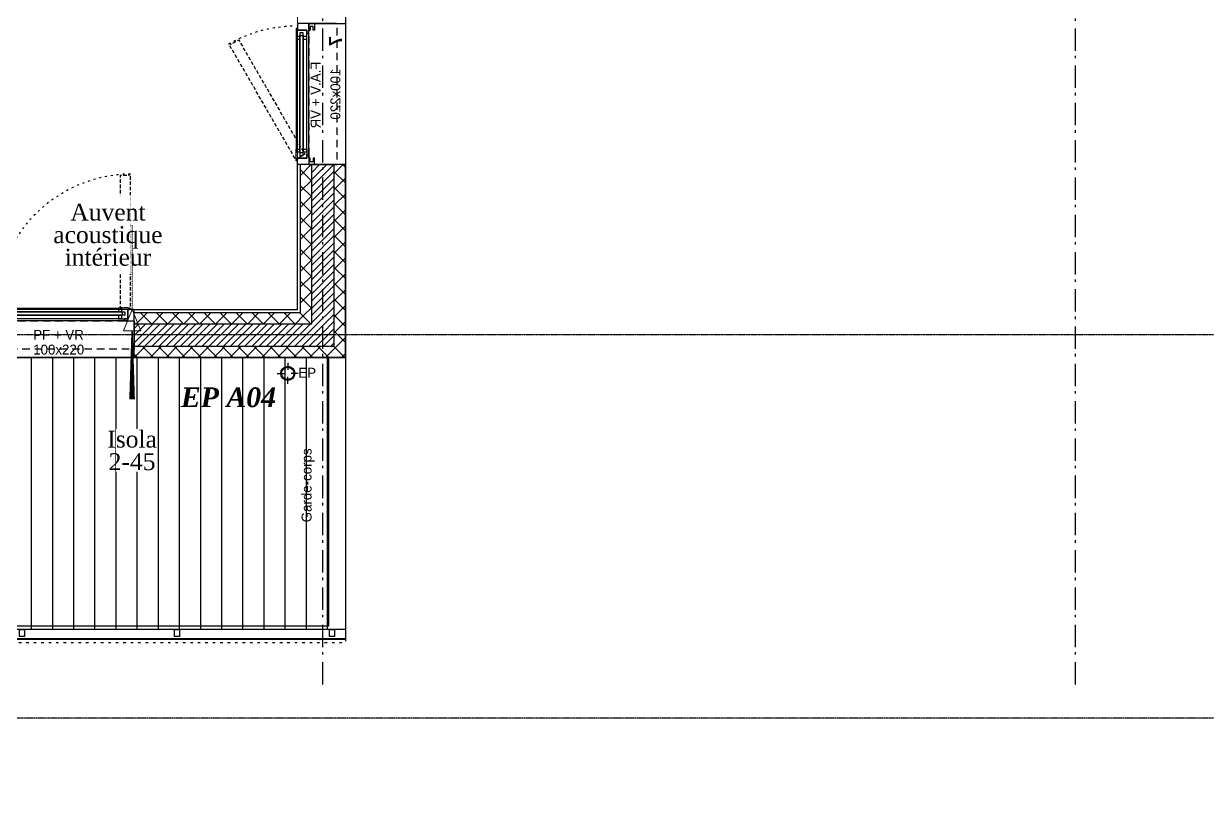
# Model space of a CAD drawing. Extents: x -2932 to 12371, y 2178 to 6224.
# Drawn here: x 7410 to 8250, y 3200 to 3754 of the extents above; entities that cross this region are included whole.
import ezdxf
from ezdxf import colors
from ezdxf.entities.mleader import LeaderData, LeaderLine
from ezdxf.math import Vec2, Vec3

# ---------------------------------------------------------------- set-up
doc = ezdxf.new("R2010")
doc.units = 0
for name, pattern in [('ACAD_ISO03W100', [0.295276, 0.11811, -0.177165]), ('Style de ligne -1', [0.41664, 0.20828, -0.20836]), ('Style de ligne -14', [0.147638, 0.098425, -0.049213]), ('Style de ligne -17', [0.347222, 0.20828, -0.138942]), ('Style de ligne -18', [0.164042, 0.054681, -0.109361]), ('Style de ligne -5', [0.20828, 0.069425, -0.138855]), ('Style de ligne -6', [1.04164, 0.625, -0.20828, 0.06943, -0.13893])]:
    doc.linetypes.add(name, pattern=pattern)
doc.layers.add('_GAZELEC-RESERVATION', color=1, linetype='Continuous', lineweight=18)
doc.layers.add('w_.prlm-EAU-EPEXT', color=252, linetype='Continuous', lineweight=18)
for name, color, linetype in [('B aménagement intérieur', 252, 'Continuous'), ('B GÈnÈral_Hatch', 252, 'Continuous'), ('B Général', 252, 'Continuous'), ('C ANNOTATIONS-axes horizontaux', 252, 'Style de ligne -1'), ('C ANNOTATIONS-prestations', 252, 'Continuous'), ('D SURFACES-shab', 252, 'Continuous'), ('Général', 252, 'Continuous'), ('prlm-EAU-EPEXT', 145, 'Continuous'), ('prlm-VMC', 93, 'Continuous')]:
    doc.layers.add(name, color=color, linetype=linetype)
doc.layers.add('prlm-ZEROPLOT', color=254, linetype='Continuous', plot=False)
doc.styles.add('Eurostile', font='')
doc.styles.add('Eurostile (bold)', font='')
doc.styles.add('prlm-eau-ep', font='timesbi.ttf', dxfattribs={"height": 18})
doc.styles.add('prlm-vmc', font='pala.ttf', dxfattribs={"height": 14})
doc.styles.get("Standard").update_dxf_attribs({"font": 'isocp.shx', "height": 15})
doc.styles.add('Times New Roman (bold italic)', font='timesbi.ttf')
doc.styles.get('Eurostile').set_extended_font_data('Eurostile')
doc.styles.get('Eurostile (bold)').set_extended_font_data('Eurostile', bold=True)
pattern_1 = [(45, (0, 0), (2.4253472, -2.6458333), [])]

# ---------------------------------------------------------------- blocks, each defined once
blk = doc.blocks.new('A n1.Groupe-11-1')
at = {"layer": 'B Général', "linetype": 'Continuous'}
for p, q in [((7415.73, 3324.39), (7415.73, 3517.39)), ((7430.73, 3324.39), (7430.73, 3517.39)), ((7445.73, 3324.39), (7445.73, 3517.39)), ((7460.73, 3324.39), (7460.73, 3517.39)), ((7475.73, 3324.39), (7475.73, 3517.39)), ((7490.73, 3324.39), (7490.73, 3517.39)), ((7505.73, 3324.39), (7505.73, 3517.39)), ((7520.73, 3324.39), (7520.73, 3517.39)), ((7535.73, 3324.39), (7535.73, 3517.39)), ((7550.73, 3324.39), (7550.73, 3517.39)), ((7565.73, 3324.39), (7565.73, 3517.39)), ((7580.73, 3324.39), (7580.73, 3517.39)), ((7595.73, 3324.39), (7595.73, 3517.39)), ((7610.73, 3324.39), (7610.73, 3517.39)), ((7625.73, 3324.39), (7625.73, 3517.39)), ((6207.89, 3317.37), (7638.48, 3317.37))]:
    blk.add_line(p, q, dxfattribs=at)
at = {"layer": 'B Général', "linetype": 'Continuous', "flags": 128}
for points in [[(6207.89, 3517.39), (7638.48, 3517.39), (7638.48, 3324.44), (6207.89, 3324.44)], [(7407.23, 3324.44), (7410.73, 3324.44), (7410.73, 3319.44), (7407.23, 3319.44)], [(7517.23, 3324.44), (7520.73, 3324.44), (7520.73, 3319.44), (7517.23, 3319.44)], [(7627.23, 3324.44), (7630.73, 3324.44), (7630.73, 3319.44), (7627.23, 3319.44)]]:
    blk.add_lwpolyline(points, close=True, dxfattribs=at)
at = {"layer": 'B Général', "linetype": 'Style de ligne -5', "ltscale": 25.4, "flags": 128}
blk.add_lwpolyline([(7626.53, 3517.39), (7638.48, 3517.39), (7638.48, 3314.94), (6207.89, 3314.94), (6207.89, 3326.9), (7626.53, 3326.9)], close=True, dxfattribs=at)
blk = doc.blocks.new('A n1.T4 A32_A33 (2D)')
at = {"layer": 'D SURFACES-shab', "lineweight": 18, "flags": 128}
blk.add_lwpolyline([(22.54, -331.37), (691.5, -331.37), (691.5, 61.32), (222.2, 61.39), (222.21, 121.8), (22.54, 121.8)], close=True, dxfattribs=at)
blk = doc.blocks.new('A n1.PF 100.220 + VR')
at = {"layer": 'B Général', "linetype": 'Continuous'}
for p, q in [((-50, 7), (-50, 17)), ((50, 7), (50, 17))]:
    blk.add_line(p, q, dxfattribs=at)
at = {"layer": 'B Général'}
blk.add_line((45, 9), (-45, 9), dxfattribs=at)
at = {"layer": 'B Général', "linetype": 'Continuous', "lineweight": 35}
for p, q in [((-50, 7), (-50, -9)), ((50, 7), (50, -9))]:
    blk.add_line(p, q, dxfattribs=at)
at = {"layer": 'B Général', "linetype": 'Style de ligne -14', "ltscale": 25.4, "flags": 128}
blk.add_lwpolyline([(47.5, 113.27), (46.5, 113.27), (46.5, 112.27), (40, 112.27), (40, 18.5), (46.5, 18.5), (46.5, 17.5), (47.5, 17.5)], close=True, dxfattribs=at)
at = {"layer": 'B Général', "flags": 128}
for points in [[(-43, 10.5), (-43, 9), (-50, 9), (-50, 17), (-45.5, 17), (-45.5, 10.5)], [(-41, 18), (41, 18), (41, 15.5), (-41, 15.5)], [(43, 10.5), (43, 9), (50, 9), (50, 17), (45.5, 17), (45.5, 10.5)], [(-43.5, 15.5), (43.5, 15.5), (43.5, 13), (-43.5, 13)], [(-41, 13), (41, 13), (41, 10.5), (-41, 10.5)]]:
    blk.add_lwpolyline(points, close=True, dxfattribs=at)
at = {"layer": 'B Général', "linetype": 'Continuous', "flags": 128}
for points in [[(-39, 15.5), (-41.5, 15.5), (-41.5, 13), (-39, 13), (-39, 10.5), (-45.5, 10.5), (-45.5, 17), (-46.5, 17), (-46.5, 18), (-39, 18)], [(39, 15.5), (41.5, 15.5), (41.5, 13), (39, 13), (39, 10.5), (45.5, 10.5), (45.5, 17), (46.5, 17), (46.5, 18), (39, 18)]]:
    blk.add_lwpolyline(points, close=True, dxfattribs=at)
at = {"layer": 'B Général', "linetype": 'Style de ligne -17', "ltscale": 25.4, "flags": 128}
blk.add_lwpolyline([(-50, 9), (50, 9), (50, -11), (-50, -11)], close=True, dxfattribs=at)
at = {"layer": 'B Général', "flags": 128}
blk.add_lwpolyline([(-50, -9), (-50, -17), (50, -17), (50, -9)], dxfattribs=at)
at = {"layer": 'B Général'}
blk.add_circle((47, 17.5), 0.5, dxfattribs=at)
at = {"layer": 'B Général', "linetype": 'Style de ligne -18', "ltscale": 25.4}
blk.add_arc((48.78, 15.78), 97.5, 90.89734, 179.2823, dxfattribs=at)
at = {"layer": 'B Général', "insert": (-21.61, 2.65), "char_height": 7.059, "attachment_point": 1, "rotation": 360, "line_spacing_factor": 0.894142, "style": 'Eurostile'}
blk.add_mtext('PF + VR', dxfattribs=at)
at = {"layer": 'C ANNOTATIONS-prestations', "attachment_point": 1, "rotation": 360, "line_spacing_factor": 0.894142}
for s, insert, char_height, style in [('1', (-41.14, -4.77), 9.41, 'Eurostile (bold)'), ('100x220', (-21.61, -7.83), 7.059, 'Eurostile')]:
    blk.add_mtext(s, dxfattribs=dict(at, insert=insert, char_height=char_height, style=style))
blk = doc.blocks.new('A n1.F 100x220 (all. vitrée fixe) + VR')
at = {"layer": 'B Général'}
blk.add_line((45, 9), (-45, 9), dxfattribs=at)
at = {"layer": 'B Général', "linetype": 'Continuous', "lineweight": 35}
for p, q in [((-50, 7), (-50, -9)), ((50, 7), (50, -9))]:
    blk.add_line(p, q, dxfattribs=at)
at = {"layer": 'B Général', "linetype": 'Style de ligne -14', "ltscale": 25.4, "flags": 128}
blk.add_lwpolyline([(-35.69, 65.82), (-36.19, 64.95), (-35.32, 64.45), (-38.57, 58.82), (42.63, 11.94), (45.88, 17.57), (46.75, 17.07), (47.25, 17.93)], close=True, dxfattribs=at)
at = {"layer": 'B Général', "flags": 128}
for points in [[(-43, 10.5), (-43, 9), (-50, 9), (-50, 17), (-45.5, 17), (-45.5, 10.5)], [(-41, 18), (41, 18), (41, 15.5), (-41, 15.5)], [(43, 10.5), (43, 9), (50, 9), (50, 17), (45.5, 17), (45.5, 10.5)], [(-50, 9), (-50, 5), (-45.5, 5), (-45.5, 6), (-48, 6), (-48, 8), (-45.5, 8), (-45.5, 9)], [(-43.5, 15.5), (43.5, 15.5), (43.5, 13), (-43.5, 13)], [(-41, 13), (41, 13), (41, 10.5), (-41, 10.5)], [(50, 9), (50, 5), (45.5, 5), (45.5, 6), (48, 6), (48, 8), (45.5, 8), (45.5, 9)]]:
    blk.add_lwpolyline(points, close=True, dxfattribs=at)
at = {"layer": 'B Général', "linetype": 'Continuous', "flags": 128}
for points in [[(-39, 15.5), (-41.5, 15.5), (-41.5, 13), (-39, 13), (-39, 10.5), (-45.5, 10.5), (-45.5, 17), (-46.5, 17), (-46.5, 18), (-39, 18)], [(39, 15.5), (41.5, 15.5), (41.5, 13), (39, 13), (39, 10.5), (45.5, 10.5), (45.5, 17), (46.5, 17), (46.5, 18), (39, 18)]]:
    blk.add_lwpolyline(points, close=True, dxfattribs=at)
at = {"layer": 'B Général', "linetype": 'Style de ligne -17', "ltscale": 25.4, "flags": 128}
blk.add_lwpolyline([(-50, 9), (50, 9), (50, -11), (-50, -11)], close=True, dxfattribs=at)
at = {"layer": 'B Général', "flags": 128}
blk.add_lwpolyline([(-50, -9), (-50, -17), (50, -17), (50, -9)], dxfattribs=at)
at = {"layer": 'B Général'}
blk.add_circle((47, 17.5), 0.5, dxfattribs=at)
at = {"layer": 'B Général', "linetype": 'Style de ligne -18', "ltscale": 25.4}
blk.add_arc((49, 17.5), 97.5, 150.29382, 179.70618, dxfattribs=at)
at = {"layer": 'B Général', "insert": (-23.11, 7.7), "char_height": 7.059, "attachment_point": 1, "line_spacing_factor": 0.894142, "style": 'Eurostile'}
blk.add_mtext('F.A.V + VR', dxfattribs=at)
at = {"layer": 'C ANNOTATIONS-prestations', "insert": (-41.15, -5.19), "char_height": 9.41, "attachment_point": 1, "rotation": 360, "line_spacing_factor": 0.894142, "style": 'Eurostile (bold)'}
blk.add_mtext('7', dxfattribs=at)
at = {"layer": 'C ANNOTATIONS-prestations', "insert": (0, -6.3), "char_height": 7.059, "width": 100, "attachment_point": 2, "rotation": 360, "line_spacing_factor": 0.894142, "style": 'Eurostile'}
blk.add_mtext('100x220', dxfattribs=at)
blk = doc.blocks.new('A n1.EP')
at = {"layer": 'B Général', "linetype": 'Continuous'}
for p, q in [((-7.5, 0), (-2.5, 0)), ((0, 7.5), (0, 2.5)), ((7.5, 0), (2.5, 0)), ((0, -7.5), (0, -2.5))]:
    blk.add_line(p, q, dxfattribs=at)
at = {"layer": 'B Général', "linetype": 'Continuous', "flags": 128}
for points in [[(-5, 0, -1), (5, 0, -1)], [(-4.33, 0, -1), (4.33, 0, -1)]]:
    blk.add_lwpolyline(points, format="xyb", close=True, dxfattribs=at)
at = {"layer": 'C ANNOTATIONS-prestations', "insert": (7.5, 3.99), "char_height": 7.059, "attachment_point": 1, "line_spacing_factor": 0.894142, "style": 'Eurostile'}
blk.add_mtext('EP', dxfattribs=at)
blk = doc.blocks.new('A n1.w_.xi.epext')
at = {"layer": 'w_.prlm-EAU-EPEXT', "linetype": 'Continuous', "lineweight": 18}
blk.add_circle((0, 0), 5, dxfattribs=at)
blk = doc.blocks.new('A n1.Groupe-82-1')
at = {"layer": 'w_.prlm-EAU-EPEXT'}
blk.add_blockref('A n1.w_.xi.epext', (7597.5, 3506.16), dxfattribs=at)
at = {"layer": 'w_.prlm-EAU-EPEXT', "insert": (7521.64, 3496.18), "char_height": 13.989, "width": 86.1947, "attachment_point": 1, "line_spacing_factor": 1.004802, "style": 'Times New Roman (bold italic)'}
blk.add_mtext('EP A04', dxfattribs=at)
blk = doc.blocks.new('xi.EA')
at = {"layer": 'prlm-VMC', "color": 0, "linetype": 'ByBlock', "lineweight": 5, "flags": 128}
blk.add_lwpolyline([(-6.17, -15), (6.17, -15), (0, 0)], close=True, dxfattribs=at)
at = {"layer": 'prlm-VMC', "color": 0, "linetype": 'ByBlock', "lineweight": -2, "flags": 128}
blk.add_lwpolyline([(0, -15, 1, 4, 0), (0, -63.63, 1, 1, 0)], format="xyseb", dxfattribs=at)
at = {"layer": 'prlm-VMC', "color": 0, "linetype": 'ByBlock', "lineweight": 5}
blk.add_solid([(0, 0), (6.17, -15), (-6.17, -15), (0, 0)], dxfattribs=at)
at = {"layer": 'prlm-ZEROPLOT', "color": 250, "linetype": 'ACAD_ISO03W100', "lineweight": 0, "ltscale": 0.2}
blk.add_lwpolyline([(0, 0), (0, 60)], dxfattribs=at)
blk = doc.blocks.new('xi.epext')
at = {"layer": 'prlm-EAU-EPEXT', "color": 0, "linetype": 'ByBlock', "lineweight": -2}
blk.add_circle((0, 0), 5, dxfattribs=at)

msp = doc.modelspace()

# ---------------------------------------------------------------- hatches: boundary and pattern name
at = {"layer": 'B GÈnÈral_Hatch', "linetype": 'Continuous'}
h = msp.add_hatch(dxfattribs=at)
h.set_pattern_fill('02_ISOLANT', color=256, angle=90, style=0, pattern_type=2)
h.set_pattern_definition([(135, (0, 0), (-5.656854, -5.656854), []), (225, (0, 0), (-5.656854, 5.656854), [])])
h.paths.add_polyline_path([(7606.484, 3549.389), (7614.484, 3541.389), (7614.484, 3654.374), (7606.484, 3654.374)])
h = msp.add_hatch(dxfattribs=at)
h.set_pattern_fill('50_BETON', color=256, style=0, pattern_type=2)
h.set_pattern_definition(pattern_1)
h.paths.add_polyline_path([(7614.484, 3541.389), (7630.484, 3525.389), (7630.484, 3654.374), (7614.484, 3654.374)])
h = msp.add_hatch(dxfattribs=at)
h.set_pattern_fill('02_ISOLANT', color=256, angle=90, style=0, pattern_type=2)
h.set_pattern_definition([(135, (0, 0), (-5.656854, -5.656854), []), (225, (0, 0), (-5.656854, 5.656854), [])])
h.paths.add_polyline_path([(7630.484, 3525.389), (7638.484, 3517.389), (7638.484, 3654.374), (7630.484, 3654.374)])
h = msp.add_hatch(dxfattribs=at)
h.set_pattern_fill('02_ISOLANT', color=256, style=0, pattern_type=2)
h.set_pattern_definition([(45, (0, 0), (-5.656854, 5.656854), []), (135, (0, 0), (5.656854, 5.656854), [])])
h.paths.add_polyline_path([(7488.484, 3549.389), (7488.484, 3541.389), (7614.484, 3541.389), (7606.484, 3549.389)])
h = msp.add_hatch(dxfattribs=at)
h.set_pattern_fill('50_BETON', color=256, style=0, pattern_type=2)
h.set_pattern_definition(pattern_1)
h.paths.add_polyline_path([(7488.484, 3541.389), (7488.484, 3525.389), (7630.484, 3525.389), (7614.484, 3541.389)])
h = msp.add_hatch(dxfattribs=at)
h.set_pattern_fill('02_ISOLANT', color=256, style=0, pattern_type=2)
h.set_pattern_definition([(45, (0, 0), (-5.656854, 5.656854), []), (135, (0, 0), (5.656854, 5.656854), [])])
h.paths.add_polyline_path([(7488.484, 3525.389), (7488.484, 3517.389), (7638.484, 3517.389), (7630.484, 3525.389)])

# ---------------------------------------------------------------- linework, layer by layer
at = {"layer": 'B Général', "linetype": 'Style de ligne -6', "ltscale": 25.4}
for p, q in [((7622.484, 3285.389), (7622.484, 5820.389)), ((8156.484, 3285.389), (8156.484, 5820.389))]:
    msp.add_line(p, q, dxfattribs=at)
at = {"layer": 'B Général', "linetype": 'Continuous'}
for p, q in [((7604.484, 3551.389), (7604.484, 3654.374)), ((7638.484, 3654.374), (7604.484, 3654.374)), ((7604.484, 3551.389), (7604.484, 3654.374)), ((7606.484, 3549.389), (7606.484, 3654.374)), ((7606.484, 3549.389), (7606.484, 3654.374)), ((7614.484, 3541.389), (7614.484, 3654.374)), ((7630.484, 3525.389), (7630.484, 3654.374)), ((7638.484, 3517.389), (7638.484, 3654.374)), ((7638.484, 3517.389), (7638.484, 3654.374)), ((7488.484, 3551.389), (7604.484, 3551.389)), ((7488.484, 3551.389), (7604.484, 3551.389)), ((7488.484, 3517.389), (7488.484, 3551.389)), ((7488.484, 3549.389), (7606.484, 3549.389)), ((7488.484, 3549.389), (7606.484, 3549.389)), ((7488.484, 3541.389), (7614.484, 3541.389)), ((7488.484, 3525.389), (7630.484, 3525.389)), ((7488.484, 3517.389), (7638.484, 3517.389)), ((7488.484, 3517.389), (7638.484, 3517.389))]:
    msp.add_line(p, q, dxfattribs=at)
at = {"layer": 'B Général', "linetype": 'Continuous', "lineweight": 18}
for p, q in [((7614.484, 3541.389), (7614.484, 3654.374)), ((7630.484, 3525.389), (7630.484, 3654.374)), ((7488.484, 3541.389), (7614.484, 3541.389)), ((7488.484, 3525.389), (7630.484, 3525.389))]:
    msp.add_line(p, q, dxfattribs=at)
at = {"layer": 'C ANNOTATIONS-axes horizontaux'}
for p, q in [((12370.813, 3533.389), (2960.813, 3533.389)), ((12370.813, 3261.389), (2960.813, 3261.389))]:
    msp.add_line(p, q, dxfattribs=at)
at = {"layer": 'D SURFACES-shab', "linetype": 'Continuous', "flags": 128}
msp.add_lwpolyline([(6207.888, 3517.389), (6207.888, 3326.897), (7626.525, 3326.897), (7626.525, 3517.389)], close=True, dxfattribs=at)

# ---------------------------------------------------------------- block references
at = {"layer": 'B aménagement intérieur'}
msp.add_blockref('A n1.T4 A32_A33 (2D)', (6912.988, 3882.754), dxfattribs=at)
at = {"layer": 'B Général', "xscale": -1, "rotation": 89.99999992431376}
msp.add_blockref('A n1.F 100x220 (all. vitrée fixe) + VR', (7621.484, 3704.374), dxfattribs=at)
at = {"layer": 'B Général', "rotation": 359.9999999243138}
msp.add_blockref('A n1.PF 100.220 + VR', (7438.484, 3534.389), dxfattribs=at)
at = {"layer": 'B Général'}
for name, p in [('A n1.Groupe-11-1', (0, 0)), ('A n1.EP', (7597.5, 3506.155))]:
    msp.add_blockref(name, p, dxfattribs=at)
at = {"layer": 'Général'}
msp.add_blockref('A n1.Groupe-82-1', (0, 0), dxfattribs=at)
at = {"layer": 'prlm-EAU-EPEXT'}
msp.add_blockref('xi.epext', (7597.5, 3506.155), dxfattribs=at)

# ---------------------------------------------------------------- texts
at = {"layer": 'B Général', "insert": (7607.309, 3400.418), "char_height": 7.059, "attachment_point": 1, "rotation": 90, "line_spacing_factor": 0.894142, "style": 'Eurostile'}
msp.add_mtext('Garde-corps', dxfattribs=at)
at = {"layer": 'prlm-EAU-EPEXT', "insert": (7521.642, 3496.193), "char_height": 14, "width": 86.19473, "attachment_point": 1, "style": 'prlm-eau-ep'}
msp.add_mtext('EP A04', dxfattribs=at)

# ---------------------------------------------------------------- leaders
at = {"layer": '_GAZELEC-RESERVATION', "color": 6}
ml = msp.add_multileader_mtext('Standard', dxfattribs=at)
ml.set_content('résa n°9\\P450X250 en dalle haute', color=6)
ml.set_leader_properties()
ml.build(insert=Vec2(0, 0))
ml.multileader.update_dxf_attribs({"has_text_frame": 1, "arrow_head_size": 8, "scale": 20})
ctx = ml.context
ctx.base_point, ctx.scale, ctx.char_height, ctx.arrow_head_size, ctx.landing_gap_size, ctx.plane_origin = Vec3(4390.934, 3264.574), 20, 8, 8, 4, Vec3(4515.086, 3449.295)
notes = []
notes.append((ctx, [(1, (1, 1, 0), (4381.95, 3264.574), (1, 0), 8.984, [(0, [(4320.906, 3200.247)], 0, [])])]))
ctx.mtext.insert, ctx.mtext.width, ctx.mtext.flow_direction = Vec3(4394.934, 3268.574), 156.88504, 5
for ctx, leaders in notes:
    for number, flags, end, landing, length, lines in leaders:
        leader = LeaderData()
        leader.index, (leader.has_last_leader_line, leader.has_dogleg_vector, leader.attachment_direction) = number, flags
        leader.last_leader_point, leader.dogleg_vector, leader.dogleg_length = Vec3(end), Vec3(landing), length
        for number, points, colour, breaks in lines:
            line = LeaderLine()
            line.index, line.vertices, line.color, line.breaks = number, Vec3.list(points), colors.encode_raw_color(colour), breaks
            leader.lines.append(line)
        ctx.leaders.append(leader)

# ---------------------------------------------------------------- next in the draw order: texts
at = {"layer": 'prlm-VMC', "insert": (7469.902, 3604.511), "char_height": 12, "width": 20.51, "attachment_point": 5, "line_spacing_factor": 0.8, "style": 'prlm-vmc', "bg_fill": 2}
msp.add_mtext('Auvent acoustique intérieur', dxfattribs=at)
at = {"layer": 'prlm-VMC', "insert": (7487.058, 3451.375), "char_height": 12, "width": 20.51, "attachment_point": 5, "line_spacing_factor": 0.8, "style": 'prlm-vmc', "bg_fill": 3, "box_fill_scale": 1.1, "bg_fill_color": 256, "bg_fill_transparency": 0}
msp.add_mtext('Isola\\P2-45', dxfattribs=at)

# ---------------------------------------------------------------- next in the draw order: linework, layer by layer
at = {"layer": 'prlm-ZEROPLOT'}
for points in [[(6215.888, 4917.389), (7638.484, 4917.389), (7638.484, 3517.389), (6215.888, 3517.389)], [(7638.484, 3317.639), (5203.041, 3317.639), (5203.041, 3517.389), (7638.484, 3517.389)]]:
    msp.add_lwpolyline(points, close=True, dxfattribs=at)

# ---------------------------------------------------------------- next in the draw order: block references
at = {"layer": 'prlm-VMC'}
msp.add_blockref('xi.EA', (7487.058, 3551.389), dxfattribs=at)

doc.saveas('drawing.dxf')
